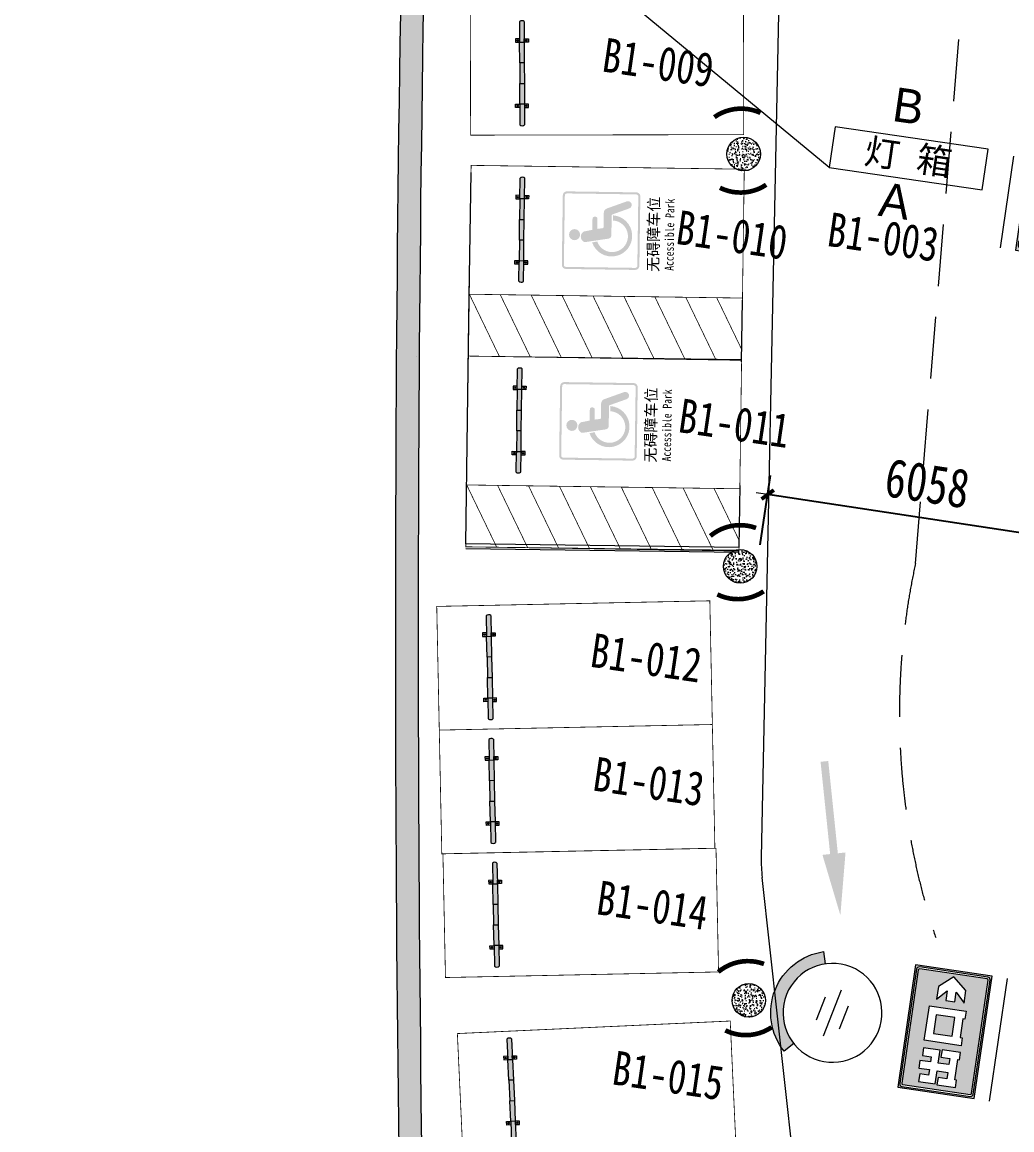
# Model space of a CAD drawing. Header units: inches. Extents: x -414268 to 632271, y -366004 to 318730.
# Drawn here: x 490944 to 510148, y 85671 to 107159 of the extents above; entities that cross this region are included whole.
import ezdxf

# ---------------------------------------------------------------- set-up
doc = ezdxf.new("R2010")
doc.units = ezdxf.units.IN
doc.header["$LTSCALE"] = 1200
doc.header["$MEASUREMENT"] = 0
doc.linetypes.add('DASHEDX2', pattern=[1.5, 1, -0.5])
doc.layers.get('0').update_dxf_attribs({"linetype": 'CONTINUOUS', "lineweight": 0})
doc.layers.get('DEFPOINTS').update_dxf_attribs({"linetype": 'CONTINUOUS', "lineweight": 0})
for name, color, linetype, lineweight in [('-XBZ', 7, 'CONTINUOUS', 0), ('0--PAI--', 7, 'CONTINUOUS', 0), ('0--PAI--BLUE', 5, 'CONTINUOUS', 0), ('0--尺寸', 3, 'CONTINUOUS', 0), ('0--弧型立面标', 7, 'CONTINUOUS', 0), ('0--挡车架', 7, 'CONTINUOUS', 0), ('0--残疾人车位黄色网格线', 40, 'CONTINUOUS', 0), ('0--灯箱编号', 3, 'CONTINUOUS', 0), ('0--直行箭头', 7, 'CONTINUOUS', 0), ('0--路缘线', 1, 'CONTINUOUS', 0), ('0－－车位', 4, 'CONTINUOUS', 0), ('0－－车位号码', 7, 'CONTINUOUS', 0), ('7', 7, 'CONTINUOUS', 0), ('COL-GRID-UG-2$0$STR-COMP-0', 7, 'CONTINUOUS', 0), ('COL-GRID-UG-2$0$STR-COMP-4', 7, 'CONTINUOUS', 0), ('COLUMN', 7, 'CONTINUOUS', 0), ('HATCH', 7, 'CONTINUOUS', 0), ('LTP-UG1$0$A-PARKING', 7, 'CONTINUOUS', 0), ('PUB_TEXT', 7, 'CONTINUOUS', 0), ('WALL', 7, 'CONTINUOUS', 0), ('广角镜', 7, 'CONTINUOUS', 0)]:
    doc.layers.add(name, color=color, linetype=linetype, lineweight=lineweight)
doc.styles.add('-宋体', font='', dxfattribs={"width": 0.8})
doc.styles.add('-黑体', font='simhei.ttf', dxfattribs={"width": 0.8})
doc.styles.add('COL-GRID-UG-1_8A_200701112', font='romans.shx', dxfattribs={"width": 0.85})
doc.styles.add('方正大黑', font='', dxfattribs={"width": 0.8})
doc.styles.add('黑体', font='simhei.ttf')
doc.styles.get('-宋体').set_extended_font_data('SimSun')
doc.styles.get('方正大黑').set_extended_font_data('FZDaHei-B02S')
doc.dimstyles.new('DIMN150', dxfattribs={"dimscale": 1.5, "dimtxt": 250, "dimasz": 1, "dimexe": 250, "dimexo": 300, "dimgap": 150, "dimtad": 1, "dimdec": 0, "dimzin": 0, "dimdsep": 46, "dimtxsty": 'COL-GRID-UG-1_8A_200701112', "dimblk": '_DIMX', "dimcen": 0.09, "dimdle": 0.375, "dimclrd": 1, "dimclre": 1, "dimclrt": 7, "dimadec": 0, "dimazin": 0, "dimtfac": 1, "dimtdec": 0, "dimtix": 1, "dimtmove": 0, "dimatfit": 3, "dimldrblk": '_DIMX', "dimfxl": 250, "dimtolj": 1, "dimtzin": 0, "dimarcsym": 0})

# ---------------------------------------------------------------- blocks, each defined once
blk = doc.blocks.new('COL-GRID-UG-2$0$_65')
at = {"layer": 'COL-GRID-UG-2$0$STR-COMP-4'}
h = blk.add_hatch(dxfattribs=at)
h.set_pattern_fill('AR-CONC', color=251, scale=0.02000000000000003, angle=-71.45922951694362, style=0)
h.set_pattern_definition([(330.220170166661, (9.780911265253447, -53.02194924296044), (0.01310157522271839, -0.1434027500651823), [0.01500000000000002, -0.1650000000000003]), (275.2201701666611, (9.780911265253447, -53.02194924296044), (0.1431276881705953, 0.05400242977981085), [0.01200000000000002, -0.1320000000000001]), (20.67157016666113, (9.78200306402368, -53.03389947159923), (0.1562291924156083, -0.08940044134511446), [0.01274803800000002, -0.1402284224000002]), (326.4043701666611, (9.820276593525996, -53.01485199490259), (0.005293820626032765, -0.2159351186403456), [0.02250000000000003, -0.2475000000000004]), (16.85577016666115, (9.820717733939517, -53.03284658832125), (0.2249000141792535, -0.1493987403033274), [0.01912205760000002, -0.2103426000000002]), (271.4043701666612, (9.820276593525996, -53.01485199490259), (0.2249001308833271, -0.1493985647275436), [0.01800000000000001, -0.1980000000000001]), (301.2201701666611, (9.813983885486785, -53.03630897105332), (-0.05806413691702267, -0.1317746409733485), [0.01500000000000002, -0.1650000000000003]), (246.2201701666611, (9.813983885486785, -53.03630897105332), (0.1513631941852344, -0.02215809082988847), [0.01200000000000002, -0.1320000000000001]), (351.6715701666611, (9.809145200398241, -53.0472901880612), (0.0932989364987837, -0.1539328032737996), [0.01274803800000002, -0.1402284224000002]), (317.7201701666611, (9.780911265253447, -53.02194924296044), (0.06595388672758523, 0.009419767806314105), [0, -0.1304000000000001, 0, -0.1340000000000001, 0, -0.1325000000000001]), (287.720170166661, (9.780911265253447, -53.02194924296044), (0.08696608138238515, -0.03778290471883278), [0, -0.0764000000000001, 0, -0.1274000000000002, 0, -0.05050000000000007]), (247.7201701666611, (9.772997833668946, -52.97805690193655), (0.01450395159196302, -0.1058708647939462), [0, -0.05000000000000007, 0, -0.1560000000000002, 0, -0.2070000000000003]), (237.7201701666611, (9.769449209640019, -52.95837423780027), (0.04039841199479828, -0.1112342255436634), [0, -0.06500000000000007, 0, -0.1036000000000001, 0, -0.1470000000000002])])
edge = h.paths.add_edge_path()
edge.add_arc((-3.552713678800501e-15, 0), 0.325, 0, 360)
at = {"layer": 'COL-GRID-UG-2$0$STR-COMP-0'}
blk.add_circle((-3.552713678800501e-15, 0), 0.325, dxfattribs=at)
blk = doc.blocks.new('A$C6F4820FC')
at = {"layer": '0--挡车架'}
h = blk.add_hatch(color=256, dxfattribs=at)
h.paths.add_polyline_path([(1617.474230922457, 169.3952663332057), (1684.499301437642, 169.3952663332057), (1684.499301437642, 248.7905199443812), (1617.474230922457, 248.7905199443812)])
h.paths.add_polyline_path([(1638.848788944474, 209.0928931387934, -1), (1663.124743415625, 209.0928931387934, -1)], flags=16)
h.paths.add_polyline_path([(1617.474230922457, 1.272001827601343e-05), (1684.499301437642, 1.272001827601343e-05), (1684.499301437642, 79.39526633119387), (1617.474230922457, 79.39526633119384)])
h.paths.add_polyline_path([(1638.848788944473, 39.69763952560606, -1), (1663.124743415624, 39.69763952560606, -1)], flags=16)
h.paths.add_polyline_path([(351.069134268579, 248.7905199443813), (351.0691342685791, 169.3952663332057), (418.0942047837639, 169.3952663332057), (418.0942047837638, 248.7905199443812)])
h.paths.add_polyline_path([(396.7196467617473, 209.0928931387934, 1), (372.4436922905957, 209.0928931387934, 1)], flags=16)
h.paths.add_polyline_path([(418.0942047837639, 79.39526633119387), (351.0691342685791, 79.39526633119387), (351.0691342685791, 1.272001827601343e-05), (418.0942047837639, 1.272001827601343e-05)])
h.paths.add_polyline_path([(372.4436922905957, 39.69763952560606, -1), (396.7196467617473, 39.69763952560606, -1)], flags=16)
h = blk.add_hatch(color=256, dxfattribs=at)
h.paths.add_polyline_path([(2017.784217856827, 79.3952663297232, 0.3952043560108401), (2017.78421785311, 169.3952663332057), (1617.474230922457, 169.3952663332057), (1617.474230922458, 79.39526633119387), (1684.499301437642, 79.39526633119385)])
h.paths.add_polyline_path([(818.9364171714836, 169.3952663332057), (818.9364171714836, 79.39526633119385), (1216.632018534735, 79.39526633119385), (1216.632018534736, 169.3952663332057)])
h.paths.add_polyline_path([(418.094204783764, 79.39526633119385), (418.0942047837638, 169.3952663332057), (351.0691342685791, 169.3952663332057), (17.78421785310638, 169.395266333202, 0.3952043560108128), (17.78421784939219, 79.39526632972411)])
h = blk.add_hatch(color=40, dxfattribs=at)
h.paths.add_polyline_path([(1216.632018534736, 169.3952663332056), (1216.632018534735, 79.39526633119385), (1617.474230922457, 79.39526633119385), (1617.474230922457, 169.3952663332056)])
h.paths.add_polyline_path([(818.9364171714836, 79.39526633119385), (818.9364171714836, 169.3952663332057), (418.0942047837639, 169.3952663332057), (418.0942047837639, 79.39526633119385)])
for p, q in [((17.78421785310638, 169.395266333202), (418.0942047837639, 169.3952663332057)), ((17.78421784939155, 79.39526632972411), (418.0942047837639, 79.39526633119385)), ((818.9364171714838, 169.3952663332057), (1216.632018534736, 169.3952663332057)), ((818.9364171714838, 79.39526633119385), (1216.632018534735, 79.39526633119385)), ((1617.474230922457, 169.3952663332057), (2017.78421785311, 169.3952663332057)), ((1617.474230922457, 79.39526633119385), (2017.784217856827, 79.3952663297232))]:
    blk.add_line(p, q, dxfattribs=at)
for points in [[(418.0942047837639, 169.3952663332057), (351.0691342685791, 169.3952663332057), (351.0691342685791, 248.7905199443812), (418.0942047837639, 248.7905199443812)], [(1617.474230922457, 169.3952663332057), (1684.499301437642, 169.3952663332057), (1684.499301437642, 248.7905199443812), (1617.474230922457, 248.7905199443812)], [(418.0942047837639, 79.39526633119385), (351.0691342685791, 79.39526633119385), (351.0691342685791, 1.272001827601343e-05), (418.0942047837639, 1.272001827601343e-05)], [(1617.474230922457, 79.39526633119385), (1684.499301437642, 79.39526633119385), (1684.499301437642, 1.272001827601343e-05), (1617.474230922457, 1.272001827601343e-05)]]:
    blk.add_lwpolyline(points, close=True, dxfattribs=at)
at = {"layer": '0--挡车架', "color": 0}
for points in [[(818.9364171714838, 169.3952663332057), (818.9364171714838, 79.39526633119385), (418.0942047837639, 79.39526633119385), (418.0942047837639, 169.3952663332057)], [(1617.474230922457, 169.3952663332057), (1617.474230922457, 79.39526633119385), (1216.632018534735, 79.39526633119385), (1216.632018534736, 169.3952663332057)]]:
    blk.add_lwpolyline(points, close=True, dxfattribs=at)
at = {"layer": '0--挡车架'}
for centre in [(384.5816695261715, 209.0928931387934), (1650.986766180049, 209.0928931387934), (384.5816695261715, 39.69763952560606), (1650.986766180049, 39.69763952560606)]:
    blk.add_circle(centre, 12.13797723557582, dxfattribs=at)
for centre, start, end in [((65.82469069586296, 124.3952663294804), 136.8717046789877, 223.1282953162828), ((1969.743745010358, 124.3952663294804), 316.871704683716, 43.12829532101674)]:
    blk.add_arc(centre, 65.82466886578737, start, end, dxfattribs=at)
blk = doc.blocks.new('A$C001A7B1A')
at = {"layer": '0－－车位', "const_width": 15}
blk.add_lwpolyline([(2407.499988817268, 5307.500045389108), (7.499988817267877, 5307.500045389108), (7.499988817267877, 7.500045389109687), (2407.499988817268, 7.500045389109687)], close=True, dxfattribs=at)
at = {"layer": '0--挡车架'}
blk.add_blockref('A$C6F4820FC', (189.7157709641579, 883.1047790596294), dxfattribs=at)
blk = doc.blocks.new('A$C10102D26')
at = {"layer": '0--残疾人车位黄色网格线'}
blk.add_lwpolyline([(-3605.339168935898, -54540.21906515182, 15, 30, 0), (1694.660831055546, -54540.21906511314, 15, 15, 0), (1694.660831055604, -53340.21906511311, 15, 15, 0), (-3605.339168944629, -53340.2190651518, 15, 15, 0)], format="xyseb", close=True, dxfattribs=at)
at = {"layer": '0--残疾人车位黄色网格线', "const_width": 15}
for points in [[(-3005.33916893584, -54540.21906514743), (-3605.339168944571, -53340.21906515174)], [(-2405.339168935781, -54540.21906514304), (-3005.339168944571, -53340.21906514736)], [(-1805.33916893584, -54540.21906513867), (-2405.339168944629, -53340.21906514298)], [(-1205.33916893584, -54540.21906513429), (-1805.339168944571, -53340.21906513861)], [(-605.3391689358978, -54540.21906512991), (-1205.339168944571, -53340.21906513423)], [(-5.339168935781345, -54540.21906512552), (-605.3391689445707, -53340.21906512985)], [(594.6608310641604, -54540.21906512115), (-5.339168944628909, -53340.21906512547)], [(1194.66083106416, -54540.21906511677), (594.6608310554293, -53340.21906512108)], [(1694.660831055546, -54340.21906509875), (1194.660831055429, -53340.2190651167)]]:
    blk.add_lwpolyline(points, dxfattribs=at)
blk = doc.blocks.new('A$C6E085F50')
at = {"layer": '-XBZ', "ltscale": 5}
h = blk.add_hatch(color=0, dxfattribs=at)
edge = h.paths.add_edge_path(flags=0)
edge.add_arc((-1035.849672221637, -53364.43917214778), 399.231944187569, 559.5371281121512, 806.9349294421521, ccw=False)
edge.add_line((-1412.095830732258, -53497.94937200347), (-1313.959879671107, -53476.31344633523))
edge.add_arc((-1025.365259020647, -53372.09741784415), 306.8351929994521, 559.855443456634, 807.963188277728)
edge.add_line((-1014.459850287007, -53065.45608383429), (-1014.502715693554, -52965.77834800439))
edge = h.paths.add_edge_path(flags=0)
edge.add_arc((-1517.562849579146, -53385.71758326215), 115.816334887954, 488.2306844138104, 600.8924572846221, ccw=False)
edge.add_arc((-1562.052542147867, -53329.24352862559), 43.92300006497508, 461.9463160464524, 488.23068437737277, ccw=False)
edge.add_line((-1571.144388501241, -53286.2718139219), (-1411.163509247184, -53252.42346531837))
edge.add_line((-1411.163509247126, -53252.42346531836), (-1411.163509248756, -53025.16413347047))
edge.add_arc((-1363.506137692078, -53049.81654769178), 53.65600237300711, 387.3518197875791, 512.648180213348, ccw=False)
edge.add_line((-1315.84876613575, -53025.16413346981), (-1315.848766134295, -53232.23135255578))
edge.add_line((-1315.848766134295, -53232.23135255546), (-1212.40682262578, -53219.18924361309))
edge.add_arc((-1215.15401085536, -53197.40024551366), 21.96149997946179, 637.1860168223311, 720.0000000651901)
edge.add_line((-1193.192510876048, -53197.40024548861), (-1193.192510878027, -52917.29639088987))
edge.add_arc((-1105.346510875155, -52917.29639090337), 87.84600000295045, 470.43748056541347, 539.9999999913427, ccw=False)
edge.add_line((-1136.021025556605, -52834.97996565569), (-746.4891299000592, -52689.82422277015))
edge.add_arc((-727.0230210605077, -52759.76982602276), 72.60383466274196, 291.30004885570565, 465.55207316711983, ccw=False)
edge.add_line((-700.6495311019826, -52827.41415937863), (-1025.986511920055, -52948.64821404354))
edge.add_arc((-1018.317883201118, -52969.22732030037), 21.96149996639157, 470.4374807362102, 540.00000016237)
edge.add_line((-1040.279383166868, -52969.2273203626), (-1040.27938316419, -53354.04329757462))
edge.add_arc((-1106.163883182162, -53354.04329755417), 65.88450001794845, 639.1930481759488, 719.9999999821753, ccw=False)
edge.add_line((-1095.638082227088, -53419.08155442564), (-1545.518190695031, -53491.89021678268))
edge.add_arc((-1552.535391370126, -53448.53137880874), 43.92300007676925, 600.8924573092828, 639.1930482122978, ccw=False)
edge = h.paths.add_edge_path(flags=0)
edge.add_arc((-1755.094627282, -53350.74591759952), 107.6041580994607, 450.0000000004032, 810.0000000004032)
edge = h.paths.add_edge_path()
edge.add_arc((-568.1596488987561, -53939.19838566692), 79.2, 630.0000000004032, 720.0000000004032)
edge.add_line((-488.9596488988027, -53939.19838566636), (-488.9596489082905, -52592.79838566636))
edge.add_arc((-568.159648908244, -52592.79838566692), 79.2, 720.0000000004032, 810.0000000004032)
edge.add_line((-568.1596489087678, -52513.59838566692), (-1914.559648908791, -52513.5983856764))
edge.add_arc((-1914.559648908267, -52592.7983856764), 79.2, 450.0000000004032, 540.0000000004032)
edge.add_line((-1993.759648908221, -52592.79838567696), (-1993.759648898733, -53939.19838567696))
edge.add_arc((-1914.559648898779, -53939.19838567639), 79.2, 540.0000000004032, 630.0000000004032)
edge.add_line((-1914.559648898197, -54018.3983856764), (-568.159648898174, -54018.39838566691))
edge = h.paths.add_edge_path(flags=16)
edge.add_arc((-1914.559648908267, -52592.7983856764), 39.6, 450.0000000004032, 540.0000000004032)
edge.add_line((-1954.159648908244, -52592.79838567667), (-1954.159648898756, -53939.19838567667))
edge.add_arc((-1914.559648898779, -53939.19838567639), 39.6, 540.0000000004032, 630.0000000004032)
edge.add_line((-1914.559648898488, -53978.79838567639), (-568.1596488984651, -53978.79838566691))
edge.add_arc((-568.1596488987561, -53939.19838566692), 39.6, 630.0000000004032, 720.0000000004032)
edge.add_line((-528.5596488987794, -53939.19838566664), (-528.5596489082673, -52592.79838566664))
edge.add_arc((-568.159648908244, -52592.79838566692), 39.6, 720.0000000004032, 810.0000000004032)
edge.add_line((-568.159648908535, -52553.19838566692), (-1914.559648908558, -52553.1983856764))
at = {"layer": '0--挡车架'}
h = blk.add_hatch(color=256, dxfattribs=at)
h.paths.add_polyline_path([(-2825.080378191022, -52270.65818637254, -0.395204356010846), (-2735.080378187471, -52270.6581863756), (-2735.080378184561, -52670.96817330625), (-2825.080378186598, -52670.96817330692), (-2825.080378187122, -52603.94310279172)])
h.paths.add_polyline_path([(-2735.08037817874, -53469.50598705723), (-2825.080378180777, -53469.50598705789), (-2825.080378183629, -53071.81038569463), (-2735.08037818165, -53071.81038569398)])
h.paths.add_polyline_path([(-2825.080378177867, -53870.34819944561), (-2735.08037817583, -53870.34819944495), (-2735.080378175364, -53937.37326996013), (-2735.080378172861, -54270.65818637561, -0.3952043560108137), (-2825.080378176412, -54270.65818637998)])
h = blk.add_hatch(color=256, dxfattribs=at)
h.paths.add_polyline_path([(-2735.080378184561, -52670.96817330625), (-2735.080378185085, -52603.94310279108), (-2655.68512457388, -52603.94310279049), (-2655.685124573414, -52670.96817330568)])
h.paths.add_polyline_path([(-2695.382751379162, -52649.59361528395, 1), (-2695.382751379337, -52625.31766081281, 1)], flags=16)
h.paths.add_polyline_path([(-2825.080378187122, -52603.94310279172), (-2825.080378186598, -52670.96817330692), (-2904.475631797803, -52670.9681733075), (-2904.475631798268, -52603.94310279231)])
h.paths.add_polyline_path([(-2864.778004992346, -52649.59361528519, 1), (-2864.77800499252, -52625.31766081403, 1)], flags=16)
h.paths.add_polyline_path([(-2655.685124564217, -53937.37326995956), (-2735.080378175364, -53937.37326996013), (-2735.08037817583, -53870.34819944495), (-2655.685124564625, -53870.34819944438)])
h.paths.add_polyline_path([(-2695.38275137014, -53891.72275746668, 1), (-2695.382751369907, -53915.99871193782, 1)], flags=16)
h.paths.add_polyline_path([(-2904.475631789013, -53870.34819944618), (-2825.080378177867, -53870.34819944561), (-2825.080378177343, -53937.37326996079), (-2904.475631788548, -53937.37326996138)])
h.paths.add_polyline_path([(-2864.778004983091, -53915.99871193907, 1), (-2864.778004983265, -53891.72275746792, 1)], flags=16)
h = blk.add_hatch(color=40, dxfattribs=at)
h.paths.add_polyline_path([(-2825.080378186598, -52670.96817330693), (-2825.080378183629, -53071.81038569463), (-2735.080378181648, -53071.81038569399), (-2735.08037818456, -52670.96817330625)])
h.paths.add_polyline_path([(-2825.080378180778, -53469.50598705789), (-2825.080378177867, -53870.3481994456), (-2735.08037817583, -53870.34819944495), (-2735.080378178739, -53469.50598705722)])
for p, q in [((-2825.080378186598, -52670.96817330692), (-2825.080378191022, -52270.65818637254)), ((-2735.080378184561, -52670.96817330625), (-2735.080378187471, -52270.6581863756)), ((-2825.080378180777, -53469.50598705789), (-2825.080378183629, -53071.81038569463)), ((-2735.08037817874, -53469.50598705723), (-2735.08037818165, -53071.81038569398)), ((-2825.080378176412, -54270.65818637998), (-2825.080378177867, -53870.34819944561)), ((-2735.080378172861, -54270.65818637561), (-2735.08037817583, -53870.34819944495))]:
    blk.add_line(p, q, dxfattribs=at)
for points in [[(-2825.080378186598, -52670.96817330692), (-2825.080378187122, -52603.94310279172), (-2904.475631798268, -52603.94310279231), (-2904.475631797803, -52670.9681733075)], [(-2735.080378184561, -52670.96817330625), (-2735.080378185085, -52603.94310279108), (-2655.68512457388, -52603.94310279049), (-2655.685124573414, -52670.96817330568)], [(-2825.080378177867, -53870.34819944561), (-2825.080378177343, -53937.37326996079), (-2904.475631788548, -53937.37326996138), (-2904.475631789013, -53870.34819944618)], [(-2735.08037817583, -53870.34819944495), (-2735.080378175364, -53937.37326996013), (-2655.685124564217, -53937.37326995956), (-2655.685124564625, -53870.34819944438)]]:
    blk.add_lwpolyline(points, close=True, dxfattribs=at)
at = {"layer": '0--挡车架', "color": 0}
for points in [[(-2735.080378184561, -52670.96817330625), (-2825.080378186598, -52670.96817330692), (-2825.080378183629, -53071.81038569463), (-2735.08037818165, -53071.81038569398)], [(-2735.08037817874, -53469.50598705723), (-2825.080378180777, -53469.50598705789), (-2825.080378177867, -53870.34819944561), (-2735.08037817583, -53870.34819944495)]]:
    blk.add_lwpolyline(points, close=True, dxfattribs=at)
at = {"layer": '0--挡车架'}
for centre in [(-2864.778004992462, -52637.45563804962), (-2695.38275137922, -52637.45563804837), (-2864.778004983207, -53903.86073470348), (-2695.382751370023, -53903.86073470226)]:
    blk.add_circle(centre, 12.13797723557582, dxfattribs=at)
for centre, start, end in [((-2780.080378190905, -52318.69865921868), 46.87170468003125, 133.1282953152548), ((-2780.080378176994, -54222.61771353319), 226.8717046847452, 313.1282953235427)]:
    blk.add_arc(centre, 65.82466886578737, start, end, dxfattribs=at)
at = {"layer": '0－－车位', "const_width": 15}
blk.add_lwpolyline([(1519.919621825218, -52035.01900736554), (1519.91962182516, -54535.01900736042), (-3780.080378174724, -54535.01900740423), (-3780.080378193001, -52035.01900740423)], close=True, dxfattribs=at)
at = {"style": '黑体'}
blk.add_text('无碍障车位', height=213.8400000000049, rotation=90.00000000041851, dxfattribs=at).set_placement((-117.0395433116937, -54051.44015120677))
at = {"style": '黑体', "width": 0.8}
blk.add_text('Accessible Park', height=171.0720000000039, rotation=90.00000000041851, dxfattribs=at).set_placement((174.757985831413, -54023.56807028569))
blk = doc.blocks.new('A$C345525A8')
at = {"layer": '0--PAI--BLUE'}
h = blk.add_hatch(color=256, dxfattribs=at)
h.paths.add_polyline_path([(2.405579289188609e-05, 700.0000090901085), (2.405579289188609e-05, 100.0000090901085), (600.0000240557929, 100.0000090901085), (600.0000240557929, 700.0000090901085)])
h.paths.add_polyline_path([(590.0000240557929, 544.0000090901049), (496.0000240557856, 544.0000090901049), (496.0000240557856, 484.0000090901049), (416.0000240557856, 484.0000090901049), (416.0000240557856, 424.0000090901049), (336.0000240557856, 424.0000090901049), (336.0000240557856, 364.0000090901049), (256.0000240557856, 364.0000090901049), (256.0000240557856, 304.0000090901049), (176.0000240557856, 304.0000090901049), (176.0000240557856, 244.0000090901049), (96.00002405578562, 244.0000090901049), (96.00002405578562, 184.0000090901049), (16.00002405578562, 184.0000090901049), (16.00002405578562, 110.0000090901085), (36.00002405578562, 110.0000090901085), (36.00002405578562, 164.0000090901049), (116.0000240557856, 164.0000090901049), (116.0000240557856, 224.0000090901049), (196.0000240557856, 224.0000090901049), (196.0000240557856, 284.0000090901049), (276.0000240557856, 284.0000090901049), (276.0000240557856, 344.0000090901049), (356.0000240557856, 344.0000090901049), (356.0000240557856, 404.0000090901049), (436.0000240557856, 404.0000090901049), (436.0000240557856, 464.0000090901049), (516.0000240557856, 464.0000090901049), (516.0000240557856, 524.0000090901049), (590.0000240557929, 524.0000090901049)], flags=16)
h.paths.add_polyline_path([(431.6730947455653, 236.7470913468824), (459.4488462519075, 236.7470913468824), (459.4488462519075, 112.1682407861699), (431.6730947455726, 112.1682407861699)], flags=16)
h.paths.add_polyline_path([(466.2837170414277, 134.8541948960592), (535.1656418067068, 134.8541948960592), (541.8066155525448, 112.1682407861699), (549.950291386871, 112.1682407861699), (559.5966693096634, 112.6045091344349), (567.3525510566396, 113.9133141792372), (573.2664108886966, 116.0946559205731), (577.2897745449445, 119.1485343584427), (579.4711162862804, 123.0264752319272), (579.9073846345418, 126.1773021916342), (579.9073846345418, 271.2122908599849), (490.0845791524407, 271.2122908599849), (490.0845791524407, 240.7704550031231), (552.1316331281996, 240.7704550031231), (552.1316331281996, 146.0032749073289), (549.3201259949274, 142.6585509039469), (545.975401991549, 142.6585509039469), (545.9754019915417, 221.2838021138596), (466.2837170414277, 221.2838021138596)], flags=16)
h.paths.add_polyline_path([(446.166898760217, 248.8171823156081), (439.8167705798842, 253.42223710287), (458.9641036427201, 276.2051397345967), (465.1688090402968, 271.5516106864161), (471.9552055688982, 266.3648647681257), (477.6751683572875, 261.90523276362), (482.280223144553, 258.1727146728881), (485.7218956697689, 255.2642590177747), (468.9498013919438, 230.4454374274719), (467.8833676517388, 231.3664483849243), (462.9874672989608, 235.5837090848363), (457.752247119759, 239.8979183065894), (452.177707114126, 244.30907605018)], flags=16)
h.paths.add_polyline_path([(300.3563219171774, 210.0862478416711), (301.3742813964636, 209.2621854060562), (305.833913400973, 205.2872960107343), (311.3599791456872, 199.9551273096913), (312.523361407737, 214.5943541070992), (342.4804546554078, 214.5943541070992), (342.4804546554078, 220.7505852437571), (314.3653833226417, 220.7505852437571), (314.3653833226417, 244.5999216156924), (325.1751435074766, 244.5999216156924), (322.3151621132856, 250.1259873604067), (318.8734895880625, 256.3306927579833), (315.189445758253, 262.7292951992349), (342.6258774381567, 276.2051397345967), (342.7228259599942, 276.0597169518405), (347.2309322254296, 267.7221440738467), (350.9149760552391, 260.7903247624927), (353.7749574494374, 255.1673104959373), (355.7624021470983, 250.9015755351065), (345.6312816151185, 244.5999216156924), (361.9186332837562, 244.5999216156924), (363.8576037204912, 249.8836160558167), (365.7480998963147, 256.0883214533933), (366.6691108537707, 259.2876226740154), (368.2687614640818, 265.9285964198607), (369.9168863353116, 273.8783752105046), (399.7285568002335, 267.7221440738467), (399.6800825393148, 267.479772769253), (398.1773804508412, 260.2086336314678), (396.5777298405301, 253.3252885810325), (394.8811307083815, 246.7327890961096), (394.2024910555192, 244.5999216156924), (408.8417178529198, 244.5999216156924), (408.8417178529198, 190.7934919960826), (370.25620616175, 190.7934919960826), (370.25620616175, 183.2799815537037), (412.1864418563055, 183.2799815537073), (412.1864418563055, 140.8165289890421), (411.7986477689556, 133.7392868949319), (410.2474714195632, 126.6135705399029), (407.4359642862837, 121.3783503606974), (403.412600630043, 118.0821006182341), (398.2258547117526, 116.6763470515943), (378.0605621696304, 116.6763470515943), (370.25620616175, 141.1558488154697), (370.25620616175, 110.8594357413676), (342.4804546554078, 110.8594357413676), (342.4804546554078, 136.6477425500452), (339.8143703048845, 133.351492807582), (337.6330285635486, 130.9762540225711), (333.0279737762903, 126.4196734962279), (327.7442793361624, 121.8630929698811), (321.878893765017, 117.3549867044567), (315.3348685410092, 112.8468804390286), (300.3563219171774, 128.1647468892952), (300.3563219171774, 110.8594357413676), (272.5805704108352, 110.8594357413676), (272.5805704108352, 156.6676123094112), (271.9504050188916, 155.5042300473688), (268.6056810155133, 149.396473171626), (265.0670599684527, 142.9978707303781), (253.2878145652503, 174.3122432837699), (255.7600018720914, 178.4325554618481), (259.5409942237384, 185.0735292076934), (262.8857182271167, 191.4236573880262), (265.7941738822337, 197.4829400028466), (268.2663611890821, 203.2998513130733), (269.8175375384744, 207.2747407083953), (272.0958278016478, 214.1096114979118), (259.1047258754697, 214.1096114979118), (259.1047258754697, 243.2426423099714), (272.5805704108352, 243.2426423099714), (272.5805704108352, 274.7509119070382), (300.3563219171774, 274.7509119070382), (300.3563219171774, 243.2426423099714), (310.3420196663938, 243.2426423099714), (310.3420196663938, 214.1096114979118), (300.3563219171701, 214.1096114979118)], flags=16)
h.paths.add_polyline_path([(495.3682735925686, 187.9819848628067), (516.8423711794894, 187.9819848628067), (516.8423711794894, 198.7917450476452), (495.3682735925686, 198.7917450476452)], flags=0)
h.paths.add_polyline_path([(495.3682735925686, 158.6550570070722), (516.8423711794894, 158.6550570070722), (516.8423711794894, 169.4648171919143), (495.3682735925686, 169.4648171919143)], flags=0)
h.paths.add_polyline_path([(383.7320506971009, 220.7505852437571), (370.25620616175, 220.7505852437571), (370.25620616175, 214.5943541070992), (383.7320506971082, 214.5943541070992)], flags=0)
h.paths.add_polyline_path([(384.4106903499633, 152.304928826743), (384.4106903499633, 159.4791194426907), (370.25620616175, 159.4791194426907), (370.25620616175, 145.3246352544666), (377.4303967776941, 145.3246352544666), (382.1808743477159, 146.6819145601876)], flags=0)
h.paths.add_polyline_path([(335.1608412567002, 183.2799815537073), (342.4804546554078, 183.2799815537073), (342.4804546554078, 190.7934919960826), (335.7910066486511, 190.7934919960826)], flags=0)
h.paths.add_polyline_path([(308.4999977514963, 159.4791194426907), (310.0026998399699, 181.7772794652301), (305.0098509653544, 168.7861775390556), (304.5251083561743, 169.4648171919143), (300.3563219171774, 175.1363057193848), (300.3563219171774, 139.847043770671), (305.4945935745418, 142.9493964694593), (311.9901445376308, 147.2151314302937), (317.4192617605077, 151.1415465646969), (321.8304195040982, 154.8255903945064), (326.338525769519, 159.4791194426907)], flags=0)
edge = h.paths.add_edge_path(flags=16)
edge.add_line((158.7598999313486, 404.2981192661282), (158.7598999313486, 278.7236530746231))
edge.add_arc((140.6158999313411, 278.7236530746231), 18.14400000000387, -180, 0, ccw=False)
edge.add_line((122.4718999313336, 278.7236530746231), (122.4718999313336, 441.2037816170305))
edge.add_arc((113.4718999313336, 441.2037816170305), 9, 359.9999999999971, 404.9999999999749)
edge.add_line((119.8358609620191, 447.5677426477087), (111.225653560643, 456.1779500490811))
edge.add_arc((117.5896145913284, 462.541911079752), 8.999999999997097, 179.9999999999645, 224.9999999999555, ccw=False)
edge.add_line((108.5896145913284, 462.5419110797593), (108.5896145913284, 531.6818303194341))
edge.add_arc((151.8187572613388, 531.6818303194304), 43.22914267000306, -5.5138116294983774e-12, 179.9999999999956, ccw=False)
edge.add_line((195.0478999313345, 531.6818303194268), (195.0478999313345, 509.8407526930168))
edge.add_arc((213.0478999313054, 509.8407526931078), 17.99999999996362, 180.0000000002891, 223.7430230016594)
edge.add_arc((278.242311893955, 572.2356126503437), 108.2409546726554, 223.7430230013552, 251.0649638547712)
edge.add_arc((240.5128038934417, 457.2642605388428), 12.85450880957776, -80.86321042777348, 78.30440369579571, ccw=False)
edge.add_arc((262.822028152812, 560.0014307051206), 117.1944986343046, 236.3285316040484, 260.0409935117252, ccw=False)
edge.add_arc((196.8478999313083, 460.9706016131749), 1.79999999998124, 56.3285316037433, 179.9999999997503)
edge.add_line((195.04789993132, 460.9706016131859), (195.0478999313273, 434.9401547012421))
edge.add_arc((213.0478999313345, 434.9401547012385), 18, 179.9999999999874, 220.7429166670534)
edge.add_line((199.4102777338267, 423.1921650520198), (226.0638219926914, 392.2514698624618))
edge.add_arc((213.335899931335, 379.5235478011055), 17.99999999999999, -1.1311840353300795e-11, 44.99999999999028, ccw=False)
edge.add_line((231.335899931335, 379.5235478011018), (231.335899931335, 333.977766748445))
edge.add_arc((213.1918999313348, 333.9777667484414), 18.14399999999659, -179.99999999999466, 5.115907697472721e-12, ccw=False)
edge.add_line((195.0478999313345, 333.9777667484414), (195.0478999313127, 364.8998595557241))
edge.add_arc((177.04789993132, 364.8998595557059), 18, 4.99389492385525e-11, 45.0000000000233)
edge.add_line((189.7758219926691, 377.6277816170696), (161.8326921374755, 405.5709114722631))
edge.add_arc((160.5598999313443, 404.2981192661282), 1.799999999996751, 45.0000000000998, 180.0000000000109)
edge = h.paths.add_edge_path(flags=16)
edge.add_arc((151.8187572613388, 620.1989729894267), 36.2879999999912, 0, 360)
at = {"layer": '0--PAI--'}
for p, q in [((590.0000240557929, 544.0000090901049), (590.0000240557929, 524.0000090901049)), ((16.00002405578562, 110.0000090901085), (36.00002405578562, 110.0000090901085))]:
    blk.add_line(p, q, dxfattribs=at)
for points in [[(2.405579289188609e-05, 700.0000090901085), (2.405579289188609e-05, 100.0000090901085), (600.0000240557929, 100.0000090901085), (600.0000240557929, 700.0000090901085)], [(300.3563219171774, 210.0862478416711), (301.3742813964636, 209.2621854060562), (305.833913400973, 205.2872960107343), (311.3599791456872, 199.9551273096913), (312.523361407737, 214.5943541070992), (342.4804546554078, 214.5943541070992), (342.4804546554078, 220.7505852437571), (314.3653833226417, 220.7505852437571), (314.3653833226417, 244.5999216156924), (325.1751435074766, 244.5999216156924), (322.3151621132856, 250.1259873604067), (318.8734895880625, 256.3306927579833), (315.189445758253, 262.7292951992349), (342.6258774381567, 276.2051397345967), (342.7228259599942, 276.0597169518405), (347.2309322254296, 267.7221440738467), (350.9149760552391, 260.7903247624927), (353.7749574494374, 255.1673104959373), (355.7624021470983, 250.9015755351065), (345.6312816151185, 244.5999216156924), (361.9186332837562, 244.5999216156924), (363.8576037204912, 249.8836160558167), (365.7480998963147, 256.0883214533933), (366.6691108537707, 259.2876226740154), (368.2687614640818, 265.9285964198607), (369.9168863353116, 273.8783752105046), (399.7285568002335, 267.7221440738467), (399.6800825393148, 267.479772769253), (398.1773804508412, 260.2086336314678), (396.5777298405301, 253.3252885810325), (394.8811307083815, 246.7327890961096), (394.2024910555192, 244.5999216156924), (408.8417178529198, 244.5999216156924), (408.8417178529198, 190.7934919960826), (370.25620616175, 190.7934919960826), (370.25620616175, 183.2799815537037), (412.1864418563055, 183.2799815537073), (412.1864418563055, 140.8165289890421), (411.7986477689556, 133.7392868949319), (410.2474714195632, 126.6135705399029), (407.4359642862837, 121.3783503606974), (403.412600630043, 118.0821006182341), (398.2258547117526, 116.6763470515943), (378.0605621696304, 116.6763470515943), (370.25620616175, 141.1558488154697), (370.25620616175, 110.8594357413676), (342.4804546554078, 110.8594357413676), (342.4804546554078, 136.6477425500452), (339.8143703048845, 133.351492807582), (337.6330285635486, 130.9762540225711), (333.0279737762903, 126.4196734962279), (327.7442793361624, 121.8630929698811), (321.878893765017, 117.3549867044567), (315.3348685410092, 112.8468804390286), (300.3563219171774, 128.1647468892952), (300.3563219171774, 110.8594357413676), (272.5805704108352, 110.8594357413676), (272.5805704108352, 156.6676123094112), (271.9504050188916, 155.5042300473688), (268.6056810155133, 149.396473171626), (265.0670599684527, 142.9978707303781), (253.2878145652503, 174.3122432837699), (255.7600018720914, 178.4325554618481), (259.5409942237384, 185.0735292076934), (262.8857182271167, 191.4236573880262), (265.7941738822337, 197.4829400028466), (268.2663611890821, 203.2998513130733), (269.8175375384744, 207.2747407083953), (272.0958278016478, 214.1096114979118), (259.1047258754697, 214.1096114979118), (259.1047258754697, 243.2426423099714), (272.5805704108352, 243.2426423099714), (272.5805704108352, 274.7509119070382), (300.3563219171774, 274.7509119070382), (300.3563219171774, 243.2426423099714), (310.3420196663938, 243.2426423099714), (310.3420196663938, 214.1096114979118), (300.3563219171701, 214.1096114979118)], [(383.7320506971009, 220.7505852437571), (370.25620616175, 220.7505852437571), (370.25620616175, 214.5943541070992), (383.7320506971082, 214.5943541070992)], [(431.6730947455653, 236.7470913468824), (459.4488462519075, 236.7470913468824), (459.4488462519075, 112.1682407861699), (431.6730947455726, 112.1682407861699)], [(446.166898760217, 248.8171823156081), (439.8167705798842, 253.42223710287), (458.9641036427201, 276.2051397345967), (465.1688090402968, 271.5516106864161), (471.9552055688982, 266.3648647681257), (477.6751683572875, 261.90523276362), (482.280223144553, 258.1727146728881), (485.7218956697689, 255.2642590177747), (468.9498013919438, 230.4454374274719), (467.8833676517388, 231.3664483849243), (462.9874672989608, 235.5837090848363), (457.752247119759, 239.8979183065894), (452.177707114126, 244.30907605018)], [(466.2837170414277, 134.8541948960592), (535.1656418067068, 134.8541948960592), (541.8066155525448, 112.1682407861699), (549.950291386871, 112.1682407861699), (559.5966693096634, 112.6045091344349), (567.3525510566396, 113.9133141792372), (573.2664108886966, 116.0946559205731), (577.2897745449445, 119.1485343584427), (579.4711162862804, 123.0264752319272), (579.9073846345418, 126.1773021916342), (579.9073846345418, 271.2122908599849), (490.0845791524407, 271.2122908599849), (490.0845791524407, 240.7704550031231), (552.1316331281996, 240.7704550031231), (552.1316331281996, 146.0032749073289), (549.3201259949274, 142.6585509039469), (545.975401991549, 142.6585509039469), (545.9754019915417, 221.2838021138596), (466.2837170414277, 221.2838021138596)], [(308.4999977514963, 159.4791194426907), (310.0026998399699, 181.7772794652301), (305.0098509653544, 168.7861775390556), (304.5251083561743, 169.4648171919143), (300.3563219171774, 175.1363057193848), (300.3563219171774, 139.847043770671), (305.4945935745418, 142.9493964694593), (311.9901445376308, 147.2151314302937), (317.4192617605077, 151.1415465646969), (321.8304195040982, 154.8255903945064), (326.338525769519, 159.4791194426907)], [(335.1608412567002, 183.2799815537073), (342.4804546554078, 183.2799815537073), (342.4804546554078, 190.7934919960826), (335.7910066486511, 190.7934919960826)], [(384.4106903499633, 152.304928826743), (384.4106903499633, 159.4791194426907), (370.25620616175, 159.4791194426907), (370.25620616175, 145.3246352544666), (377.4303967776941, 145.3246352544666), (382.1808743477159, 146.6819145601876)], [(495.3682735925686, 187.9819848628067), (516.8423711794894, 187.9819848628067), (516.8423711794894, 198.7917450476452), (495.3682735925686, 198.7917450476452)], [(495.3682735925686, 158.6550570070722), (516.8423711794894, 158.6550570070722), (516.8423711794894, 169.4648171919143), (495.3682735925686, 169.4648171919143)]]:
    blk.add_lwpolyline(points, close=True, dxfattribs=at)
blk.add_lwpolyline([(158.7598999313486, 404.2981192661282), (158.7598999313486, 278.7236530746231, -0.9999999999999999), (122.4718999313336, 278.7236530746231), (122.4718999313336, 441.2037816170305, 0.1989123673795435), (119.8358609620191, 447.5677426477087), (111.225653560643, 456.1779500490811, -0.1989123673795669), (108.5896145913284, 462.5419110797593), (108.5896145913284, 531.6818303194341, -1.00000000000001), (195.0478999313345, 531.6818303194268), (195.0478999313418, 509.8407526930168, 0.1932169226587883), (200.0438329910248, 497.3951011227182, 0.1197824476978169), (243.1185675033412, 469.8518890980595, -0.8329292141941118), (242.5539977271983, 444.5728490937508, -0.1038359205590681), (197.8458740575152, 462.4686161803111, 0.5989112694497052), (195.04789993132, 460.9706016131859), (195.0478999313345, 434.9401547012421, 0.1796712742229802), (199.4102777338267, 423.1921650520198), (226.0638219926914, 392.2514698624618, -0.1989123673796645), (231.335899931335, 379.5235478011018), (231.335899931335, 333.977766748445, -0.9999999999999999), (195.0478999313345, 333.9777667484414), (195.04789993132, 364.8998595557241, 0.198912367379534), (189.7758219926691, 377.6277816170696), (161.8326921374755, 405.5709114722631, 0.6681786379189388)], format="xyb", close=True, dxfattribs=at)
for points in [[(16.00002405578562, 110.0000090901085), (16.00002405578562, 184.0000090901049), (96.00002405578562, 184.0000090901049), (96.00002405578562, 244.0000090901049), (176.0000240557856, 244.0000090901049), (176.0000240557856, 304.0000090901049), (256.0000240557856, 304.0000090901049), (256.0000240557856, 364.0000090901049), (336.0000240557856, 364.0000090901049), (336.0000240557856, 424.0000090901049), (416.0000240557856, 424.0000090901049), (416.0000240557856, 484.0000090901049), (496.0000240557856, 484.0000090901049), (496.0000240557856, 544.0000090901049), (590.0000240557929, 544.0000090901049)], [(36.00002405578562, 110.0000090901085), (36.00002405578562, 164.0000090901049), (116.0000240557856, 164.0000090901049), (116.0000240557856, 224.0000090901049), (196.0000240557856, 224.0000090901049), (196.0000240557856, 284.0000090901049), (276.0000240557856, 284.0000090901049), (276.0000240557856, 344.0000090901049), (356.0000240557856, 344.0000090901049), (356.0000240557856, 404.0000090901049), (436.0000240557856, 404.0000090901049), (436.0000240557856, 464.0000090901049), (516.0000240557856, 464.0000090901049), (516.0000240557856, 524.0000090901049), (590.0000240557929, 524.0000090901049)]]:
    blk.add_lwpolyline(points, dxfattribs=at)
blk.add_circle((151.8187572613388, 620.1989729894267), 36.2879999999912, dxfattribs=at)
at = {"layer": '7'}
blk.add_lwpolyline([(2.405579289188609e-05, 9.09010850591585e-06), (600.0000240557929, 9.09010850591585e-06)], dxfattribs=at)
blk = doc.blocks.new('A$C7C86658F')
at = {"lineweight": 0, "ltscale": 5}
blk.add_lwpolyline([(-6107.229106128681, 112213.2378042227), (-3107.229106128798, 112213.2378042257), (-3107.229106129613, 113013.2378042257), (-6107.229106129613, 113013.2378042227)], close=True, dxfattribs=at)
at = {"layer": 'PUB_TEXT', "style": '-宋体'}
blk.add_text('灯 箱', height=500, dxfattribs=at).set_placement((-5467.208946702653, 112391.5051336742))
blk = doc.blocks.new('A$C05C00BD5')
blk.add_blockref('A$C7C86658F', (15917.71773816738, -1755.687899066339))
at = {"color": 1, "style": '方正大黑'}
for s, p in [('B', (10869.16250029986, 111530.6753273577)), ('A', (10869.16250029975, 109671.1952866547))]:
    blk.add_text(s, height=661.5104015238736, dxfattribs=at).set_placement(p)
blk = doc.blocks.new('_DIMX')
blk.add_line((-150, 0), (150, 0))
at = {"const_width": 50}
blk.add_lwpolyline([(-70, -70), (70, 70)], dxfattribs=at)
blk = doc.blocks.new('*D269')
at = {"layer": '0--尺寸', "color": 0, "lineweight": -2}
for p, q in [((505262.8992487772, 97019.15557896944), (505466.8279186429, 98365.30323945188)), ((511398.7094017358, 97087.40055886746), (505412.1428913323, 97994.30890285353)), ((511252.4319164942, 96111.79789013561), (511456.3605863598, 97457.94555061805))]:
    blk.add_line(p, q, dxfattribs=at)
at = {"layer": 'DEFPOINTS', "color": 0}
for p in [(505410.6598126757, 97994.53357527741), (505195.4975216165, 96574.2319819601), (511185.0301893334, 95666.8742931263)]:
    blk.add_point(p, dxfattribs=at)
at = {"layer": '0--尺寸', "color": 0, "lineweight": -2, "xscale": 1.5, "yscale": 1.5, "zscale": 1.5}
for p, rotation in [((505410.6598126756, 97994.53357527741), 171.3857289022066), ((511400.1924803925, 97087.17588644358), 351.3857289022066)]:
    blk.add_blockref('_DIMX', p, dxfattribs=dict(at, rotation=rotation))
at = {"layer": '0--尺寸', "color": 7, "insert": (508507.1598395895, 98212.40607765738), "char_height": 750, "attachment_point": 5, "rotation": 351.3857289022066, "style": '-黑体'}
blk.add_mtext('\\A1;6058', dxfattribs=at)
blk = doc.blocks.new('A$C7D0402B3')
at = {"layer": '0－－车位', "const_width": 15}
blk.add_lwpolyline([(2307.499942923991, 5307.500045389108), (7.499942923990602, 5307.500045389108), (7.499942923990602, 7.500045389109687), (2307.499942923991, 7.500045389109687)], close=True, dxfattribs=at)
at = {"layer": '0--挡车架'}
blk.add_blockref('A$C6F4820FC', (139.7157250708806, 883.1047790596294), dxfattribs=at)
blk = doc.blocks.new('A$C611C3372')
at = {"layer": '7'}
blk.add_hatch(color=256, dxfattribs=at).paths.add_polyline_path([(86.55383598182243, 299.910011141651), (1.2270340903342e-05, 249.9156503793993, 0.5772203872978603), (865.9279827208543, 249.9156503793993), (779.3741590093728, 299.910011141651, -0.577350269189626)])
for points in [[(332.9639974955958, 599.910011141651), (532.9639974955958, 599.910011141651)], [(232.9639974955958, 499.910011141651), (632.9639974955958, 499.910011141651)], [(332.9639974955958, 399.910011141651), (532.9639974955958, 399.910011141651)]]:
    blk.add_lwpolyline(points, dxfattribs=at)
blk.add_lwpolyline([(86.55383598182243, 299.910011141651), (1.2270340903342e-05, 249.9156503793956, 0.5772203872978591), (865.9279827208507, 249.9156503793956), (779.3741590093728, 299.910011141651)], format="xyb", dxfattribs=at)
blk.add_circle((432.9639974955958, 499.910011141651), 400, dxfattribs=at)
blk = doc.blocks.new('A$C1BCF634E')
at = {"layer": '0--PAI--BLUE'}
h = blk.add_hatch(color=256, dxfattribs=at)
h.paths.add_polyline_path([(761.2930954347612, 343.7320142810513), (684.1950492877295, 433.7320142810513), (601.3950492877266, 433.7320142810513), (666.058882502206, 373.4320142810557), (601.3950492877266, 373.4320142810557), (601.3950492877339, 314.0320142810542), (666.058882502206, 314.0320142810615), (601.3950492877266, 253.7320142810513), (684.1950492877295, 253.7320142810513)], flags=0)
edge = h.paths.add_edge_path(flags=0)
edge.add_line((31.99999611120074, 121.9999984727783), (771.9999961111935, 121.9999984727783))
edge.add_arc((771.9999961111935, 129.9999984727783), 8, 270, 360)
edge.add_line((779.9999961111935, 129.9999984727783), (779.9999961112007, 569.9999984727783))
edge.add_arc((771.9999961112007, 569.9999984727783), 8, 0, 90)
edge.add_line((771.9999961112007, 577.9999984727783), (31.99999611119347, 577.9999984727783))
edge.add_arc((31.99999611119347, 569.9999984727783), 8, 90, 180)
edge.add_line((23.99999611119347, 569.9999984727783), (23.99999611120074, 129.9999984727781))
edge.add_arc((31.99999611120074, 129.9999984727783), 8, 180.0000000000016, 270)
edge = h.paths.add_edge_path(flags=16)
edge.add_line((27.99999611119711, 109.9999984727783), (775.9999961111971, 109.9999984727783))
edge.add_arc((775.9999961111971, 125.9999984727783), 16, 270, 360)
edge.add_line((791.9999961111971, 125.9999984727783), (791.9999961111971, 573.9999984727783))
edge.add_arc((775.9999961111971, 573.9999984727783), 16, 0, 90)
edge.add_line((775.9999961111971, 589.9999984727783), (27.99999611119711, 589.9999984727785))
edge.add_arc((27.99999611119711, 573.9999984727785), 16, 90, 180)
edge.add_line((11.99999611119711, 573.9999984727785), (11.99999611119711, 125.9999984727783))
edge.add_arc((27.99999611119711, 125.9999984727783), 16, 180, 270)
h.paths.add_polyline_path([(501.1382352839792, 299.5558743412928), (501.1382352839792, 422.080447428654), (379.1904746238652, 422.080447428654), (379.1904746238652, 299.5558743412928)], flags=0)
h.paths.add_polyline_path([(552.8590829269742, 473.8974304761921), (552.8590829269742, 233.7031222307867), (501.1382352839792, 233.7031222307867), (501.1382352839792, 246.7294695460785), (379.1904746238652, 246.7294695460785), (379.1904746238652, 233.7031222307867), (327.4215592785986, 233.7031222307867), (327.4215592785986, 473.8974304761921)], flags=0)
h.paths.add_polyline_path([(234.8598936207418, 242.0188347235724), (234.8598936207418, 230.5787215832077), (283.4563406161615, 230.5787215832077), (283.4563406161615, 351.324789686563), (234.8598936207418, 351.324789686563), (234.8598936207345, 293.7877500688426), (195.059836140812, 293.7877500688426), (195.0598361408047, 363.2936475519034), (278.7937734959269, 363.2936475519034), (278.7937734959269, 472.0708577899147), (229.1398370505558, 472.0708577899147), (229.1398370505558, 414.0531411494901), (195.059836140812, 414.0531411494901), (195.059836140812, 483.5109709302831), (144.3484102454968, 483.5109709302831), (144.3484102454968, 414.0531411494901), (108.2014981381217, 414.0531411494901), (108.2014981381217, 472.0708577899147), (58.54756169275788, 472.0708577899147), (58.54756169275788, 363.2936475519034), (144.3484102454895, 363.2936475519034), (144.3484102454968, 293.7877500688426), (102.481441567943, 293.7877500688426), (102.481441567943, 351.324789686563), (53.88499457251601, 351.324789686563), (53.88499457252328, 230.5787215832077), (102.481441567943, 230.5787215832077), (102.481441567943, 242.0188347235724)], flags=0)
h.paths.add_polyline_path([(1.999996111197106, 99.99999847277832), (801.9999961111971, 99.99999847277832), (801.9999961111971, 599.9999984727783), (1.999996111197106, 599.9999984727783)])
at = {"layer": '0--PAI--'}
for points in [[(1.999996111197106, 99.99999847277832), (801.9999961111971, 99.99999847277832), (801.9999961111971, 599.9999984727783), (1.999996111197106, 599.9999984727783)], [(234.8598936207418, 242.0188347235724), (234.8598936207418, 230.5787215832077), (283.4563406161615, 230.5787215832077), (283.4563406161615, 351.324789686563), (234.8598936207418, 351.324789686563), (234.8598936207345, 293.7877500688426), (195.059836140812, 293.7877500688426), (195.0598361408047, 363.2936475519034), (278.7937734959269, 363.2936475519034), (278.7937734959269, 472.0708577899147), (229.1398370505558, 472.0708577899147), (229.1398370505558, 414.0531411494901), (195.059836140812, 414.0531411494901), (195.059836140812, 483.5109709302831), (144.3484102454968, 483.5109709302831), (144.3484102454968, 414.0531411494901), (108.2014981381217, 414.0531411494901), (108.2014981381217, 472.0708577899147), (58.54756169275788, 472.0708577899147), (58.54756169275788, 363.2936475519034), (144.3484102454895, 363.2936475519034), (144.3484102454968, 293.7877500688426), (102.481441567943, 293.7877500688426), (102.481441567943, 351.324789686563), (53.88499457251601, 351.324789686563), (53.88499457252328, 230.5787215832077), (102.481441567943, 230.5787215832077), (102.481441567943, 242.0188347235724)], [(552.8590829269742, 473.8974304761921), (552.8590829269742, 233.7031222307867), (501.1382352839792, 233.7031222307867), (501.1382352839792, 246.7294695460785), (379.1904746238652, 246.7294695460785), (379.1904746238652, 233.7031222307867), (327.4215592785986, 233.7031222307867), (327.4215592785986, 473.8974304761921)], [(501.1382352839792, 299.5558743412928), (501.1382352839792, 422.080447428654), (379.1904746238652, 422.080447428654), (379.1904746238652, 299.5558743412928)]]:
    blk.add_lwpolyline(points, close=True, dxfattribs=at)
for points in [[(27.99999611119711, 109.9999984727783), (775.9999961111971, 109.9999984727783, 0.414213562373095), (791.9999961111971, 125.9999984727783), (791.9999961111971, 573.9999984727783, 0.4142135623730949), (775.9999961111971, 589.9999984727783), (27.99999611119711, 589.9999984727785, 0.414213562373095), (11.99999611119711, 573.9999984727785), (11.99999611119711, 125.9999984727783, 0.414213562373095)], [(31.99999611120074, 121.9999984727783), (771.9999961111935, 121.9999984727783, 0.4142135623730927), (779.9999961111935, 129.9999984727783), (779.9999961112007, 569.9999984727783, 0.414213562373095), (771.9999961112007, 577.9999984727783), (31.99999611119347, 577.9999984727783, 0.4142135623730974), (23.99999611119347, 569.9999984727783), (23.99999611120074, 129.9999984727781, 0.4142135623730902)]]:
    blk.add_lwpolyline(points, format="xyb", close=True, dxfattribs=at)
blk.add_lwpolyline([(761.2930954347612, 343.7320142810513), (684.1950492877295, 433.7320142810513), (601.3950492877266, 433.7320142810513), (666.058882502206, 373.4320142810557), (601.3950492877266, 373.4320142810557), (601.3950492877339, 314.0320142810542), (666.058882502206, 314.0320142810615), (601.3950492877266, 253.7320142810513), (684.1950492877295, 253.7320142810513), (761.2930954347612, 343.7320142810513)], dxfattribs=at)
at = {"layer": '7'}
blk.add_lwpolyline([(-3.888802893925458e-06, -1.527221684227698e-06), (799.9999961111971, -1.527221684227698e-06)], dxfattribs=at)

msp = doc.modelspace()

# ---------------------------------------------------------------- hatches: boundary and pattern name
at = {"layer": '0--直行箭头'}
msp.add_hatch(color=256, dxfattribs=at).paths.add_polyline_path([(506820.6430585146, 89834.81335251937), (506920.5804437246, 91051.62784907882), (506771.381620324, 91036.14524284257), (506585.5903454879, 92826.53112365004), (506436.3915220872, 92811.04851741357), (506622.1827969235, 91020.66263660615), (506472.9839735227, 91005.18003036993)])
at = {"layer": 'HATCH'}
h = msp.add_hatch(color=256, dxfattribs=at)
edge = h.paths.add_edge_path()
edge.add_line((588533.53552742, 63914.13783982136), (587631.6445157949, 52530.29374800178))
edge.add_line((587631.6445157954, 52530.29374800176), (582231.3418163301, 48246.89163677944))
edge.add_line((582231.3418163296, 48246.89163677946), (507277.6579185803, 59208.83030561862))
edge.add_arc((508659.6392817967, 68658.3079373041), 9550.000000000055, 182.0416388168132, 261.6795084696295, ccw=False)
edge.add_arc((1254366.282031745, 95241.56315285432), 755730.3176841735, 176.5958657650797, 182.0416388168121, ccw=False)
edge.add_arc((515953.475660032, 223648.259064918), 85048.17231164378, 259.1673376933245, 271.7996835682901)
edge.add_line((518624.4338403405, 138642.0381399169), (593585.3319958571, 127678.8972608814))
edge.add_line((593585.331995857, 127678.8972608814), (588969.1150528588, 69412.1074872252))
edge.add_line((588969.1150528588, 69412.10748722519), (589418.9188329484, 69391.83290261228))
edge.add_line((589418.9188329482, 69391.83290261232), (594067.1895815647, 128063.2120568104))
edge.add_line((594067.1895815649, 128063.2120568104), (518650.0750429698, 139093.0752484393))
edge.add_arc((515953.475660032, 223648.2590649184), 84598.17231164408, 258.8202296071572, 271.82663448985005, ccw=False)
edge.add_arc((1254366.282031695, 95241.56315285833), 756180.3176841233, 176.5569181426755, 182.0416388168125)
edge.add_arc((508659.6392817969, 68658.307937304), 9999.999999999996, 182.0416388168119, 261.6795084696291)
edge.add_line((507212.5383779053, 58763.56696171717), (582358.6336102386, 47773.48823172005))
edge.add_line((582358.6336102388, 47773.48823172004), (588064.7673354682, 52299.46883054531))
edge.add_line((588064.7673354682, 52299.4688305453), (588984.4407651857, 63907.76606862258))
edge.add_line((588984.4407651857, 63907.7660686226), (588533.5355274202, 63914.13783982133))

# ---------------------------------------------------------------- linework, layer by layer
for p, q in [((504903.6029908046, 100567.6048421605), (504920.3966504073, 101767.4873251554)), ((504870.0156715994, 98167.83987617152), (504853.2220119963, 96967.95739317706))]:
    msp.add_line(p, q)
at = {"color": 6}
msp.add_lwpolyline([(506601.2560850824, 104338.1337672045), (497373.1645918947, 111969.8161666004), (473839.8200105033, 115411.6016437816)], dxfattribs=at)
at = {"layer": '0--弧型立面标'}
for points, const_width in [([(505271.8485310954, 105398.5621791861, 0.2679491924311205), (504375.6320084431, 105316.1246602689, 0.2679491924311205)], 89.99999999999999), ([(505381.2868101771, 104004.3064273486, -0.2679491924311205), (504483.1837383012, 103945.9037537194, -0.2679491924311205)], 89.99999999999999), ([(505183.9826605465, 97346.4780222639, 0.2679491924311205), (504297.3428042415, 97191.97959116724, 0.2679491924311205)], 89.99999999999994), ([(505331.8425309612, 96117.57949646628, -0.2679491924311205), (504433.859860694, 96057.35388812545, -0.2679491924311205)], 89.99999999999994), ([(505338.4985430719, 88889.54582546299, 0.2679491924311205), (504451.8586867668, 88735.04739436634, 0.2679491924311205)], 89.99999999999994), ([(505486.3584134865, 87660.64729966542, -0.2679491924311205), (504588.3757432193, 87600.42169132456, -0.2679491924311205)], 89.99999999999994)]:
    msp.add_lwpolyline(points, format="xyb", dxfattribs=dict(at, const_width=const_width))
at = {"layer": '0--路缘线'}
for p, q in [((506014.9920724187, 126890.7500319822), (505285.1957837779, 90956.8579215879)), ((506957.7243194236, 75586.08900250775), (505302.7193918592, 90566.51301634216))]:
    msp.add_line(p, q, dxfattribs=at)
at = {"layer": '0--路缘线', "linetype": 'DASHEDX2'}
msp.add_line((508278.0900126363, 96658.11735670139), (510078.6353654425, 118394.6655113083), dxfattribs=at)
msp.add_arc((521714.8650713686, 93746.4702800818), 13748.62221016211, 167.7734688653813, 198.422253291608, dxfattribs=at)
at = {"layer": '0--路缘线'}
msp.add_arc((508284.5772666715, 90895.94224154661), 3000, 178.8365162490818, 186.3043481336026, dxfattribs=at)
at = {"layer": 'COLUMN'}
for points in [[(589418.9188329482, 69391.83290261232), (594067.1895815649, 128063.2120568104), (518650.0750429698, 139093.0752484393, -0.0568121518568378), (499550.9060648663, 140655.4493212642, 0.02393617834455015), (498665.9872773551, 68302.0501456478, 0.3621818479760388), (507212.5383779053, 58763.56696171717), (582358.6336102388, 47773.48823172004), (588064.7673354682, 52299.4688305453), (588984.4407651857, 63907.7660686226)], [(588533.53552742, 63914.13783982136), (587631.6445157954, 52530.29374800176), (582231.3418163296, 48246.89163677946), (507277.6579185805, 59208.83030561863, -0.3621818479760353), (499115.7016175549, 68318.08174627219, -0.02376614060674694), (499969.4157191485, 140115.6220817765, 0.05517489396830241), (518624.4338403405, 138642.0381399169), (593585.331995857, 127678.8972608814), (588969.1150528588, 69412.10748722519)]]:
    msp.add_lwpolyline(points, format="xyb", dxfattribs=at)
at = {"layer": 'LTP-UG1$0$A-PARKING'}
for p, q in [((499620.9156839408, 101841.659321733), (499654.5030031177, 104241.4242877201)), ((499587.3283648803, 99441.89435574596), (499620.9156840571, 101841.6593217331)), ((499553.7410454709, 97042.12938975559), (499587.3283646476, 99441.8943557427)), ((504851.8225403083, 96867.96718280182), (499552.3415737826, 96942.13917938035)), ((504853.2220119965, 96967.95739317706), (499553.7410454709, 97042.12938975559))]:
    msp.add_line(p, q, dxfattribs=at)
at = {"layer": 'WALL'}
msp.add_line((498605.4143971148, 100663.6984217179), (498605.4143971148, 100663.6984217179), dxfattribs=at)

# ---------------------------------------------------------------- block references
for name, p, rotation in [('A$C001A7B1A', (499633.2876389931, 107374.0943077941), 270.1100696734152), ('A$C05C00BD5', (480909.5048491022, -3537.025267106917), 351.6793996836047), ('A$C6E085F50', (504164.3761246111, 156357.5994165041), 359.1981356422754), ('A$C10102D26', (503972.9311420166, 155165.3619322028), 359.1981356422754), ('A$C6E085F50', (504112.5956740559, 152657.961757146), 359.1981356422754), ('A$C10102D26', (503921.1506914612, 151465.7242728447), 359.1981356422754), ('A$C001A7B1A', (498981.0787160925, 95832.38907267195), 271.1731008088773), ('A$C001A7B1A', (499030.2140145405, 93432.89209987815), 271.1731008088773), ('A$C001A7B1A', (499101.2035627914, 91032.65002192547), 271.1731008088773), ('A$C7D0402B3', (499381.1910462635, 87546.14451334333), 272.6282675672355)]:
    msp.add_blockref(name, p, dxfattribs=dict(rotation=rotation))
at = {"layer": '7'}
for name, p, xscale, yscale, zscale, rotation in [('A$C345525A8', (510180.1694938074, 104561.2944025524), 3.000000000007569, 3, 3, 261.6793996840229), ('A$C1BCF634E', (509713.6623810524, 86230.3888697783), 3.000000007424601, 2.999999998021623, 2.999999999999999, 81.67939961233098)]:
    msp.add_blockref(name, p, dxfattribs=dict(at, xscale=xscale, yscale=yscale, zscale=zscale, rotation=rotation))
at = {"layer": 'COL-GRID-UG-2$0$STR-COMP-4', "xscale": 1000.000000000049, "yscale": 999.9999999999962, "zscale": 1000, "rotation": 351.6793996836047}
for p in [(504944.4042458227, 104600.8201668758), (504877.2795459403, 96602.47519400014), (505043.1784802413, 88182.58701815204)]:
    msp.add_blockref('COL-GRID-UG-2$0$_65', p, dxfattribs=at)
at = {"layer": '广角镜', "xscale": -2.400000004144081, "yscale": 2.399999998506019, "zscale": 2.4, "rotation": 248.3936211716272}
msp.add_blockref('A$C611C3372', (505170.1783838252, 87416.80824032523), dxfattribs=at)

# ---------------------------------------------------------------- texts
at = {"layer": '0--灯箱编号', "color": 3, "style": '-黑体', "width": 0.8}
msp.add_text('B1-003', height=660, rotation=351.67939968401, dxfattribs=at).set_placement((506539.7371092431, 102821.3150651393))
at = {"layer": '0－－车位号码', "style": '-黑体', "width": 0.8}
for s, p in [('B1-009', (502172.9004510354, 106205.8683234053)), ('B1-010', (503604.9527433514, 102862.1528997069)), ('B1-011', (503650.1158170209, 99209.66754589847)), ('B1-012', (501941.619892321, 94657.89946006592)), ('B1-013', (501990.7551907693, 92258.40248727212)), ('B1-014', (502061.7447390201, 89858.1604093194)), ('B1-015', (502365.6184478012, 86557.33866192776))]:
    msp.add_text(s, height=660, rotation=351.67939968401, dxfattribs=at).set_placement(p)

# ---------------------------------------------------------------- dimensions: what is measured, and where the dimension line sits
at = {"layer": '0--尺寸'}
dim = msp.add_aligned_dim(p1=(511185.0301893334, 95666.8742931263), p2=(505195.4975216165, 96574.2319819601), distance=-1436.5066750535932, dimstyle='DIMN150', override={"dimtxt": 500, "dimgap": 200, "dimtxsty": '-黑体', "dimclrd": 0, "dimclre": 0, "dimfxl": 0.36, "dimarcsym": 1}, dxfattribs=at)
dim.commit()
dim.dimension.update_dxf_attribs({"geometry": '*D269', "text_midpoint": (508507.1598395895, 98212.40607765738)})

doc.saveas('drawing.dxf')
